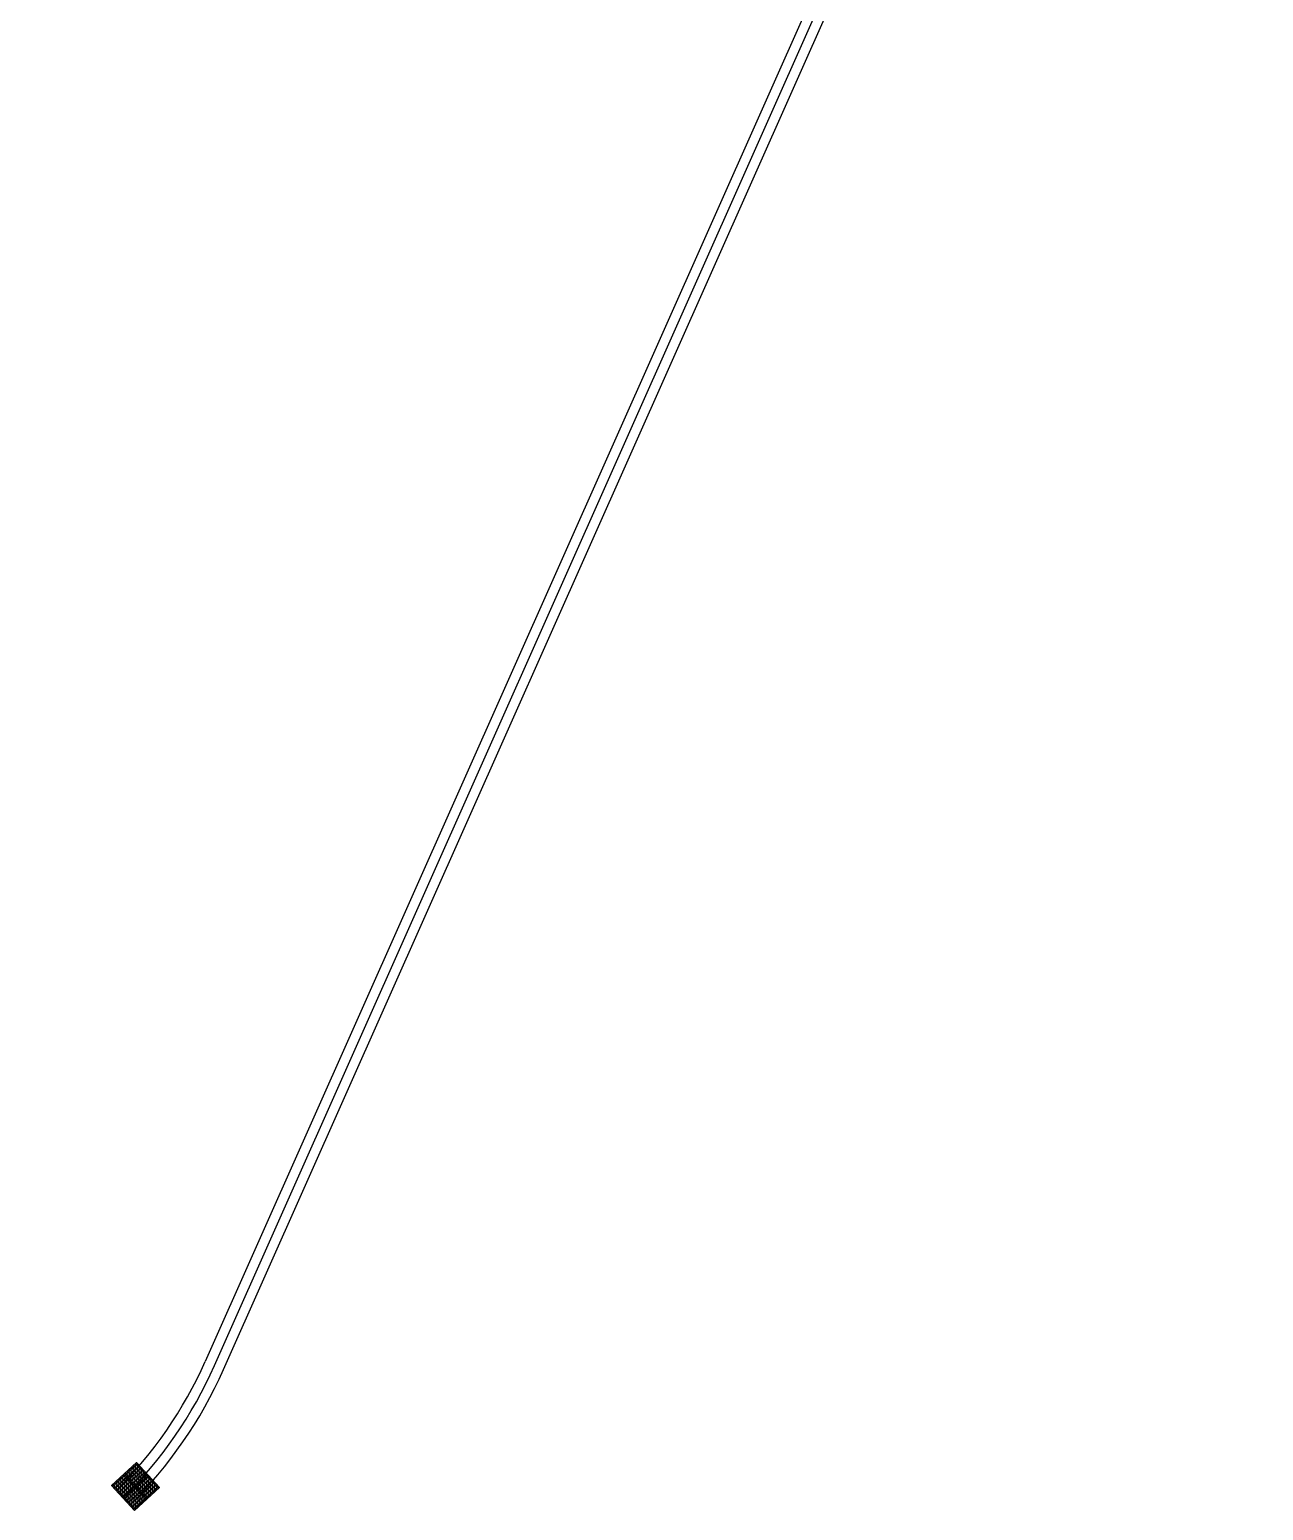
# Model space of a CAD drawing. Header units: millimetres. Extents: x 832728086 to 834530684, y 817551485 to 818349469.
# Drawn here: x 834062642 to 834084510, y 817821064 to 817847316 of the extents above; entities that cross this region are included whole.
import ezdxf

# ---------------------------------------------------------------- set-up
doc = ezdxf.new("R2010")
doc.units = ezdxf.units.MM
doc.header["$LTSCALE"] = 100
doc.linetypes.add('Hidden', pattern=[9.525, 6.35, -3.175])
doc.layers.add('+C-160', color=160, linetype='Hidden')
doc.layers.add('000-Tactile-l', color=8, linetype='Continuous')
doc.layers.add('000-helpline', color=30, linetype='Continuous', lineweight=30, plot=False)

# ---------------------------------------------------------------- blocks, each defined once
blk = doc.blocks.new('tactile')
at = {"layer": '000-helpline', "ltscale": 0.015}
for points in [[(834064.576, 817821.538), (834064.373, 817821.759), (834064.595, 817821.961), (834064.797, 817821.74)], [(834064.355, 817821.335), (834064.152, 817821.556), (834064.373, 817821.759), (834064.576, 817821.538)], [(834064.778, 817821.316), (834064.576, 817821.538), (834064.797, 817821.74), (834065, 817821.519)], [(834064.557, 817821.114), (834064.355, 817821.335), (834064.576, 817821.538), (834064.778, 817821.316)]]:
    blk.add_lwpolyline(points, close=True, dxfattribs=at)
at = {"layer": '000-Tactile-l', "ltscale": 0.02}
for p, q in [((834083.235, 817862.944), (834065.81, 817823.753)), ((834065.975, 817823.68), (834083.401, 817862.873)), ((834066.135, 817823.609), (834083.561, 817862.802))]:
    blk.add_line(p, q, dxfattribs=at)
at = {"layer": '000-Tactile-l'}
blk.add_lwpolyline([(834065, 817821.519), (834064.557, 817821.114), (834064.152, 817821.556), (834064.595, 817821.961)], close=True, dxfattribs=at)
at = {"layer": '000-Tactile-l', "ltscale": 0.015}
for centre, radius in [((834064.482, 817821.825), 0.0175), ((834064.482, 817821.825), 0.0125), ((834064.519, 817821.859), 0.0175), ((834064.519, 817821.859), 0.0125), ((834064.553, 817821.822), 0.0175), ((834064.556, 817821.892), 0.0175), ((834064.553, 817821.822), 0.0125), ((834064.556, 817821.892), 0.0125), ((834064.59, 817821.855), 0.0175), ((834064.593, 817821.926), 0.0175), ((834064.59, 817821.855), 0.0125), ((834064.593, 817821.926), 0.0125), ((834064.624, 817821.819), 0.0175), ((834064.627, 817821.889), 0.0175), ((834064.624, 817821.819), 0.0125), ((834064.627, 817821.889), 0.0125), ((834064.661, 817821.852), 0.0175), ((834064.661, 817821.852), 0.0125), ((834064.694, 817821.815), 0.0175), ((834064.694, 817821.815), 0.0125), ((834064.187, 817821.555), 0.0175), ((834064.187, 817821.555), 0.0125), ((834064.224, 817821.588), 0.0175), ((834064.224, 817821.588), 0.0125), ((834064.258, 817821.552), 0.0175), ((834064.261, 817821.622), 0.0175), ((834064.258, 817821.552), 0.0125), ((834064.261, 817821.622), 0.0125), ((834064.295, 817821.585), 0.0175), ((834064.298, 817821.656), 0.0175), ((834064.295, 817821.585), 0.0125), ((834064.298, 817821.656), 0.0125), ((834064.329, 817821.548), 0.0175), ((834064.332, 817821.619), 0.0175), ((834064.329, 817821.548), 0.0125), ((834064.335, 817821.69), 0.0175), ((834064.332, 817821.619), 0.0125), ((834064.335, 817821.69), 0.0125), ((834064.365, 817821.582), 0.0175), ((834064.369, 817821.653), 0.0175), ((834064.365, 817821.582), 0.0125), ((834064.372, 817821.724), 0.0175), ((834064.369, 817821.653), 0.0125), ((834064.372, 817821.724), 0.0125), ((834064.399, 817821.545), 0.0175), ((834064.402, 817821.616), 0.0175), ((834064.399, 817821.545), 0.0125), ((834064.405, 817821.687), 0.0175), ((834064.402, 817821.616), 0.0125), ((834064.409, 817821.757), 0.0175), ((834064.405, 817821.687), 0.0125), ((834064.409, 817821.757), 0.0125), ((834064.436, 817821.579), 0.0175), ((834064.439, 817821.65), 0.0175), ((834064.436, 817821.579), 0.0125), ((834064.442, 817821.72), 0.0175), ((834064.439, 817821.65), 0.0125), ((834064.446, 817821.791), 0.0175), ((834064.442, 817821.72), 0.0125), ((834064.446, 817821.791), 0.0125), ((834064.47, 817821.542), 0.0175), ((834064.473, 817821.613), 0.0175), ((834064.47, 817821.542), 0.0125), ((834064.476, 817821.683), 0.0175), ((834064.473, 817821.613), 0.0125), ((834064.479, 817821.754), 0.0175), ((834064.476, 817821.683), 0.0125), ((834064.479, 817821.754), 0.0125), ((834064.507, 817821.576), 0.0175), ((834064.51, 817821.647), 0.0175), ((834064.507, 817821.576), 0.0125), ((834064.513, 817821.717), 0.0175), ((834064.51, 817821.647), 0.0125), ((834064.516, 817821.788), 0.0175), ((834064.513, 817821.717), 0.0125), ((834064.516, 817821.788), 0.0125), ((834064.541, 817821.539), 0.0175), ((834064.544, 817821.61), 0.0175), ((834064.541, 817821.539), 0.0125), ((834064.547, 817821.68), 0.0175), ((834064.544, 817821.61), 0.0125), ((834064.55, 817821.751), 0.0175), ((834064.547, 817821.68), 0.0125), ((834064.55, 817821.751), 0.0125), ((834064.577, 817821.573), 0.0175), ((834064.581, 817821.643), 0.0175), ((834064.577, 817821.573), 0.0125), ((834064.584, 817821.714), 0.0175), ((834064.581, 817821.643), 0.0125), ((834064.587, 817821.785), 0.0175), ((834064.584, 817821.714), 0.0125), ((834064.587, 817821.785), 0.0125), ((834064.611, 817821.536), 0.0175), ((834064.614, 817821.607), 0.0175), ((834064.611, 817821.536), 0.0125), ((834064.617, 817821.677), 0.0175), ((834064.614, 817821.607), 0.0125), ((834064.621, 817821.748), 0.0175), ((834064.617, 817821.677), 0.0125), ((834064.621, 817821.748), 0.0125), ((834064.648, 817821.57), 0.0175), ((834064.651, 817821.64), 0.0175), ((834064.648, 817821.57), 0.0125), ((834064.654, 817821.711), 0.0175), ((834064.651, 817821.64), 0.0125), ((834064.657, 817821.782), 0.0175), ((834064.654, 817821.711), 0.0125), ((834064.657, 817821.782), 0.0125), ((834064.682, 817821.533), 0.0175), ((834064.685, 817821.603), 0.0175), ((834064.688, 817821.674), 0.0175), ((834064.685, 817821.603), 0.0125), ((834064.691, 817821.745), 0.0175), ((834064.688, 817821.674), 0.0125), ((834064.691, 817821.745), 0.0125), ((834064.719, 817821.567), 0.0175), ((834064.722, 817821.637), 0.0175), ((834064.719, 817821.567), 0.0125), ((834064.725, 817821.708), 0.0175), ((834064.722, 817821.637), 0.0125), ((834064.728, 817821.779), 0.0175), ((834064.725, 817821.708), 0.0125), ((834064.728, 817821.779), 0.0125), ((834064.756, 817821.6), 0.0175), ((834064.759, 817821.671), 0.0175), ((834064.756, 817821.6), 0.0125), ((834064.762, 817821.742), 0.0175), ((834064.759, 817821.671), 0.0125), ((834064.762, 817821.742), 0.0125), ((834064.789, 817821.563), 0.0175), ((834064.792, 817821.634), 0.0175), ((834064.789, 817821.563), 0.0125), ((834064.796, 817821.705), 0.0175), ((834064.792, 817821.634), 0.0125), ((834064.796, 817821.705), 0.0125), ((834064.826, 817821.597), 0.0175), ((834064.829, 817821.668), 0.0175), ((834064.826, 817821.597), 0.0125), ((834064.829, 817821.668), 0.0125), ((834064.86, 817821.56), 0.0175), ((834064.863, 817821.631), 0.0175), ((834064.86, 817821.56), 0.0125), ((834064.863, 817821.631), 0.0125), ((834064.897, 817821.594), 0.0175), ((834064.897, 817821.594), 0.0125), ((834064.931, 817821.557), 0.0175), ((834064.931, 817821.557), 0.0125), ((834064.221, 817821.518), 0.0175), ((834064.221, 817821.518), 0.0125), ((834064.255, 817821.481), 0.0175), ((834064.255, 817821.481), 0.0125), ((834064.289, 817821.444), 0.0175), ((834064.292, 817821.515), 0.0175), ((834064.289, 817821.444), 0.0125), ((834064.292, 817821.515), 0.0125), ((834064.322, 817821.407), 0.0175), ((834064.325, 817821.478), 0.0175), ((834064.322, 817821.407), 0.0125), ((834064.325, 817821.478), 0.0125), ((834064.356, 817821.37), 0.0175), ((834064.359, 817821.441), 0.0175), ((834064.356, 817821.37), 0.0125), ((834064.362, 817821.512), 0.0175), ((834064.359, 817821.441), 0.0125), ((834064.362, 817821.512), 0.0125), ((834064.39, 817821.333), 0.0175), ((834064.393, 817821.404), 0.0175), ((834064.39, 817821.333), 0.0125), ((834064.396, 817821.475), 0.0175), ((834064.393, 817821.404), 0.0125), ((834064.396, 817821.475), 0.0125), ((834064.424, 817821.297), 0.0175), ((834064.427, 817821.367), 0.0175), ((834064.424, 817821.297), 0.0125), ((834064.43, 817821.438), 0.0175), ((834064.427, 817821.367), 0.0125), ((834064.433, 817821.508), 0.0175), ((834064.43, 817821.438), 0.0125), ((834064.433, 817821.508), 0.0125), ((834064.46, 817821.33), 0.0175), ((834064.464, 817821.401), 0.0175), ((834064.46, 817821.33), 0.0125), ((834064.467, 817821.472), 0.0175), ((834064.464, 817821.401), 0.0125), ((834064.467, 817821.472), 0.0125), ((834064.494, 817821.293), 0.0175), ((834064.497, 817821.364), 0.0175), ((834064.494, 817821.293), 0.0125), ((834064.501, 817821.435), 0.0175), ((834064.497, 817821.364), 0.0125), ((834064.504, 817821.505), 0.0175), ((834064.501, 817821.435), 0.0125), ((834064.504, 817821.505), 0.0125), ((834064.531, 817821.327), 0.0175), ((834064.534, 817821.398), 0.0175), ((834064.531, 817821.327), 0.0125), ((834064.537, 817821.468), 0.0175), ((834064.534, 817821.398), 0.0125), ((834064.537, 817821.468), 0.0125), ((834064.565, 817821.29), 0.0175), ((834064.568, 817821.361), 0.0175), ((834064.565, 817821.29), 0.0125), ((834064.571, 817821.432), 0.0175), ((834064.568, 817821.361), 0.0125), ((834064.574, 817821.502), 0.0175), ((834064.571, 817821.432), 0.0125), ((834064.574, 817821.502), 0.0125), ((834064.602, 817821.324), 0.0175), ((834064.605, 817821.395), 0.0175), ((834064.602, 817821.324), 0.0125), ((834064.608, 817821.465), 0.0175), ((834064.605, 817821.395), 0.0125), ((834064.608, 817821.465), 0.0125), ((834064.636, 817821.287), 0.0175), ((834064.639, 817821.358), 0.0175), ((834064.636, 817821.287), 0.0125), ((834064.642, 817821.428), 0.0175), ((834064.639, 817821.358), 0.0125), ((834064.645, 817821.499), 0.0175), ((834064.642, 817821.428), 0.0125), ((834064.645, 817821.499), 0.0125), ((834064.672, 817821.321), 0.0175), ((834064.676, 817821.392), 0.0175), ((834064.672, 817821.321), 0.0125), ((834064.679, 817821.462), 0.0175), ((834064.676, 817821.392), 0.0125), ((834064.679, 817821.462), 0.0125), ((834064.682, 817821.533), 0.0125), ((834064.706, 817821.284), 0.0175), ((834064.709, 817821.355), 0.0175), ((834064.706, 817821.284), 0.0125), ((834064.712, 817821.425), 0.0175), ((834064.709, 817821.355), 0.0125), ((834064.716, 817821.496), 0.0175), ((834064.712, 817821.425), 0.0125), ((834064.716, 817821.496), 0.0125), ((834064.743, 817821.318), 0.0175), ((834064.746, 817821.388), 0.0175), ((834064.743, 817821.318), 0.0125), ((834064.749, 817821.459), 0.0175), ((834064.746, 817821.388), 0.0125), ((834064.752, 817821.53), 0.0175), ((834064.749, 817821.459), 0.0125), ((834064.752, 817821.53), 0.0125), ((834064.78, 817821.352), 0.0175), ((834064.783, 817821.422), 0.0175), ((834064.78, 817821.352), 0.0125), ((834064.786, 817821.493), 0.0175), ((834064.783, 817821.422), 0.0125), ((834064.786, 817821.493), 0.0125), ((834064.817, 817821.385), 0.0175), ((834064.82, 817821.456), 0.0175), ((834064.817, 817821.385), 0.0125), ((834064.823, 817821.527), 0.0175), ((834064.82, 817821.456), 0.0125), ((834064.823, 817821.527), 0.0125), ((834064.854, 817821.419), 0.0175), ((834064.857, 817821.49), 0.0175), ((834064.854, 817821.419), 0.0125), ((834064.857, 817821.49), 0.0125), ((834064.891, 817821.453), 0.0175), ((834064.894, 817821.523), 0.0175), ((834064.891, 817821.453), 0.0125), ((834064.894, 817821.523), 0.0125), ((834064.927, 817821.487), 0.0175), ((834064.927, 817821.487), 0.0125), ((834064.964, 817821.52), 0.0175), ((834064.964, 817821.52), 0.0125), ((834064.457, 817821.26), 0.0175), ((834064.457, 817821.26), 0.0125), ((834064.491, 817821.223), 0.0175), ((834064.491, 817821.223), 0.0125), ((834064.525, 817821.186), 0.0175), ((834064.528, 817821.257), 0.0175), ((834064.525, 817821.186), 0.0125), ((834064.528, 817821.257), 0.0125), ((834064.559, 817821.149), 0.0175), ((834064.562, 817821.22), 0.0175), ((834064.559, 817821.149), 0.0125), ((834064.562, 817821.22), 0.0125), ((834064.596, 817821.183), 0.0175), ((834064.599, 817821.253), 0.0175), ((834064.596, 817821.183), 0.0125), ((834064.599, 817821.253), 0.0125), ((834064.632, 817821.217), 0.0175), ((834064.632, 817821.217), 0.0125), ((834064.669, 817821.25), 0.0175), ((834064.669, 817821.25), 0.0125)]:
    blk.add_circle(centre, radius, dxfattribs=at)
at = {"layer": '000-Tactile-l', "ltscale": 0.02}
for radius, start in [(7.52, 314.7503), (7.7, 314.6968), (7.875, 314.6472)]:
    blk.add_arc((834058.939, 817826.808), radius, start, 336.0291, dxfattribs=at)
blk = doc.blocks.new('A$C062A3D83')
at = {"layer": '+C-160', "ltscale": 5e-05}
blk.add_spline([(-296848, -26983), (-291366, -32081), (-295855, -38319), (-303781, -47656), (-318196, -73269), (-309360, -93474), (-283638, -103343), (-243086, -110445), (-227444, -123714), (-223395, -134705), (-216760, -144404), (-209774, -151196), (-202066, -157173), (-186237, -166002), (-170522, -170541), (-165682, -170396), (-156246, -168405), (-151883, -167137), (-148806, -164614), (-145035, -161002), (-143718, -159179), (-140359, -155166), (-137073, -151867), (-129325, -146113), (-122013, -142382), (-115421, -140274), (-110402, -138359), (-105272, -133214), (-103824, -129495), (-103593, -128494)], degree=3, dxfattribs=at)

msp = doc.modelspace()

# ---------------------------------------------------------------- block references
at = {"layer": '+C-160', "ltscale": 5}
msp.add_blockref('A$C062A3D83', (834323333.3128, 818005260.0327), dxfattribs=at)
at = {"layer": '000-Tactile-l', "xscale": 1000, "yscale": 1000, "zscale": 1000}
msp.add_blockref('tactile', (-56.4905, -49.2817, -0.0703), dxfattribs=at)

doc.saveas('drawing.dxf')
